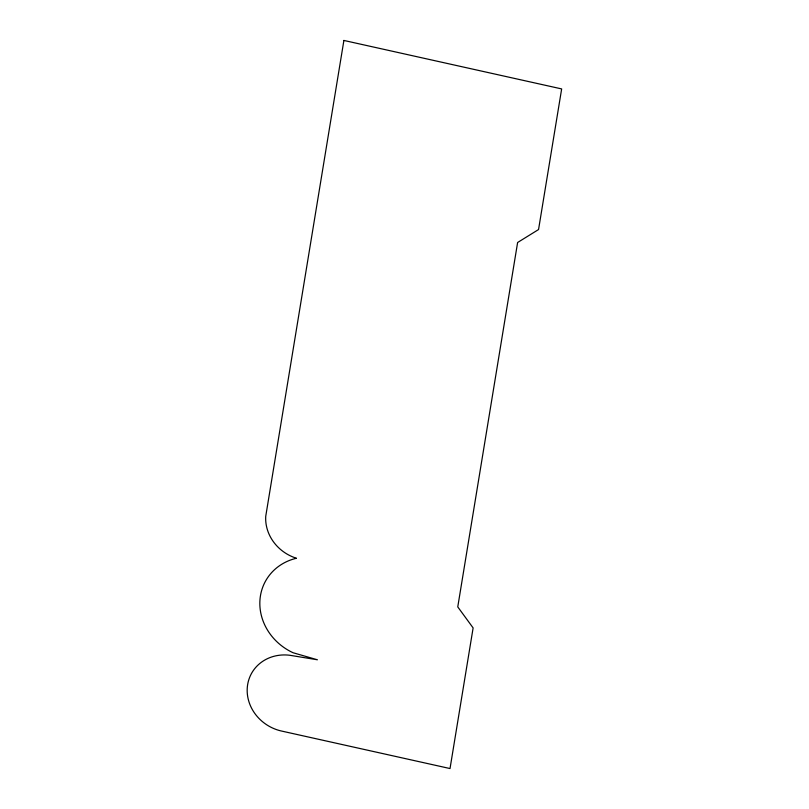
<?xml version="1.0" encoding="UTF-8"?>
<svg xmlns="http://www.w3.org/2000/svg" width="809" height="809" viewBox="0 0 809 809"><rect width="100%" height="100%" fill="white"/><g stroke="black" fill="none" stroke-linecap="round" stroke-linejoin="round"><path stroke-width="1.21" d="M343.896 40.45L265.736 516.294A41.471 37.71 29.1 0 0 296.458 558.25A54.375 49.44 29.1 0 0 259.861 601.704A54.375 49.44 29.1 0 0 293.111 652.752L317.411 659.78L289.764 655.26A41.431 37.669 29.1 0 0 247.342 686.902A41.431 37.669 29.1 0 0 282.351 731.225L450.026 768.55L473.123 627.926L457.763 606.902L517.618 242.498L538.551 229.544L561.658 88.919L343.896 40.45"/></g></svg>
